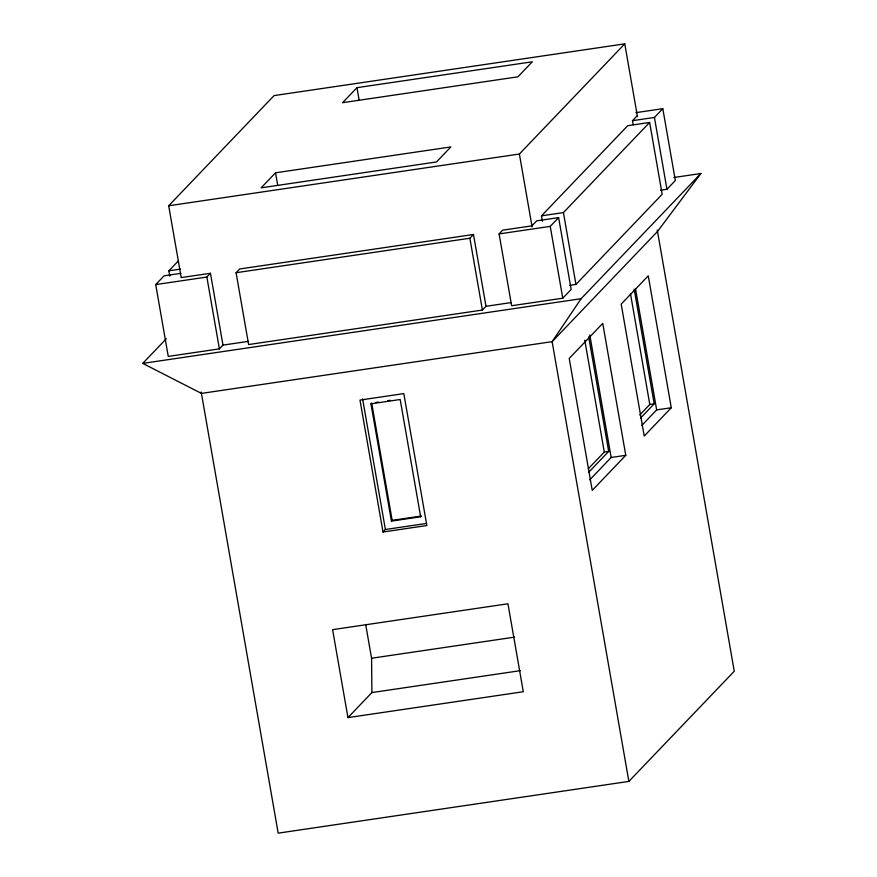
<?xml version="1.0" encoding="UTF-8"?>
<svg xmlns="http://www.w3.org/2000/svg" width="877" height="877" viewBox="0 0 877 877"><rect width="100%" height="100%" fill="white"/><g stroke="black" fill="none" stroke-linecap="round" stroke-linejoin="round"><path stroke-width="1.32" d="M673.788 177.516L700.855 173.525L581.1 298.717L552.126 341.657L628.875 781.407L278.184 833.15L201.184 391.964M700.855 173.525L657.509 231.473L552.126 341.657L201.436 393.4L142.743 363.396L166.312 338.752M181.177 277.275L168.691 205.766L274.073 95.593L624.764 43.85L637.48 116.707M248.224 341.383L222.988 345.11L219.393 348.871L168.252 356.413L155.722 284.587L164.098 275.816L180.859 273.35M169.82 276.134L168.888 270.818L178.261 261.017M275.521 172.802L261.16 187.821L436.494 161.949L450.866 146.93L275.521 172.802L277.636 184.872M356.961 87.667L342.589 102.686L517.923 76.814L532.295 61.796L356.961 87.667L359.077 99.792M155.722 284.587L206.862 277.044L210.458 273.284L222.988 345.11M236.088 272.725L239.673 268.976L473.47 234.477L486.001 306.303L482.405 310.052L248.619 344.551L236.088 272.725L469.875 238.226L473.47 234.477M168.691 205.766L519.381 154.023L624.764 43.85M499.101 233.918L502.685 230.158L531.911 225.849L536.702 220.84L558.627 217.606L571.157 289.432L562.771 298.202L511.631 305.744L499.101 233.918L550.241 226.376L558.627 217.606M542.424 221.157L541.493 215.83L627.713 125.696L649.638 122.462L662.168 194.288L575.948 284.422L569.502 285.376M633.205 124.677L632.503 120.686L637.294 115.676M370.96 403.826L371.684 403.069L392.151 520.335L391.427 521.091L370.96 403.826L400.186 399.506L420.653 516.783L391.427 521.091M541.493 215.83L563.418 212.596L649.638 122.462M632.503 120.686L654.428 117.452L662.804 108.682L675.345 180.509L666.958 189.279L660.513 190.232M383.008 531.999L426.847 525.531L403.815 393.609L359.987 400.076L383.008 531.999L385.398 529.5L426.584 523.426M420.653 516.783L421.366 516.027L392.151 520.335M347.95 717.605L523.295 691.734L507.947 603.782L332.602 629.653L347.95 717.605L371.903 692.567L520.269 670.675M588.259 468.811L604.297 452.05L608.682 451.403L588.686 336.823M639.761 414.974L649.802 404.472L654.187 403.826L634.192 289.257M588.873 472.111L608.682 451.403M640.484 418.154L654.187 403.826M589.739 479.872L611.159 457.476L625.772 455.316L602.751 323.394L569.217 358.452L592.238 490.375L625.772 455.316M641.734 425.509L656.665 409.899L671.278 407.739L648.256 275.816L621.19 304.111L644.211 436.044L671.278 407.739M628.875 781.407L734.257 671.234L657.257 230.037M635.891 112.662L662.804 108.682M168.888 270.818L180.498 269.096M181.232 277.592L210.458 273.284M486.001 306.303L511.236 302.576M142.743 363.396L581.1 298.717M375.663 402.488L378.327 402.094M387.623 400.723L390.276 400.329M371.903 692.567L371.574 658.243L514.547 637.14M654.428 117.452L666.958 189.279M635.518 288.741L656.665 409.899M630.519 293.938L649.802 404.472M589.783 334.97L611.159 457.476M563.418 212.596L575.948 284.422M584.773 340.166L604.297 452.05M550.241 226.376L562.771 298.202M519.381 154.023L532.098 226.88M469.875 238.226L482.405 310.052M362.607 398.914L385.398 529.5M365.709 624.621L371.574 658.243M206.862 277.044L219.393 348.871"/></g></svg>
